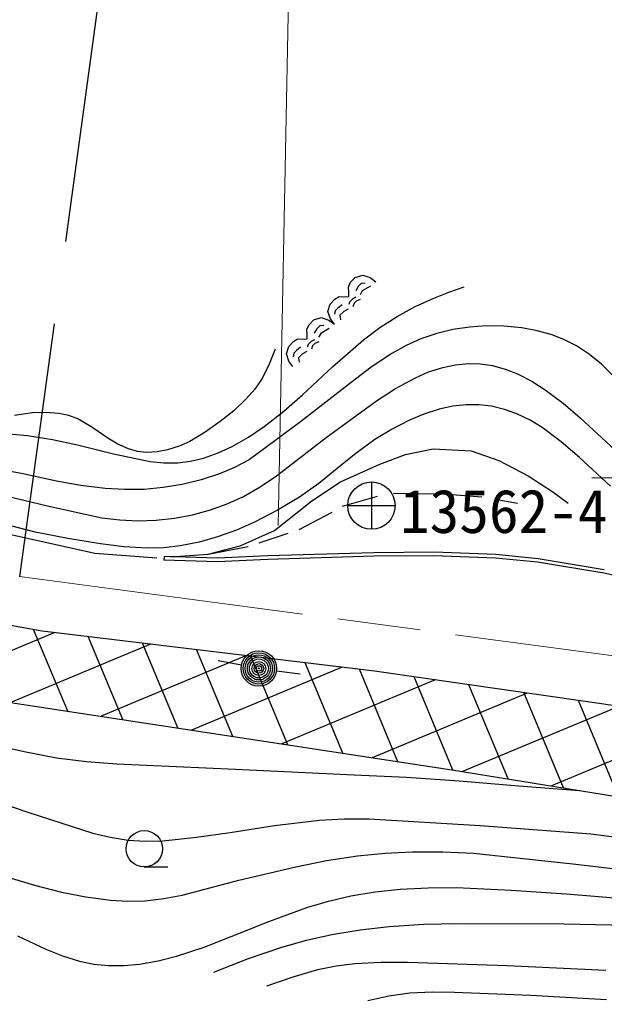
# Model space of a CAD drawing. Units: millimetres, scale not verified. Extents: x 67898 to 707898, y 1591 to 361591.
# Drawn here: x 337464 to 362058, y 227537 to 268778 of the extents above; entities that cross this region are included whole.
import ezdxf
from ezdxf.enums import TextEntityAlignment as Align

# ---------------------------------------------------------------- set-up
doc = ezdxf.new("R2010")
doc.units = ezdxf.units.MM
doc.header["$LTSCALE"] = 1000
doc.linetypes.add('CHAIN', pattern=[18.5, 12, -1.5, 3.5, -1.5])
for name, color, linetype, lineweight in [('M-BGD', 7, 'Continuous', 25), ('M-BMK', 2, 'CHAIN', 13), ('M-STR-HTXT', 7, 'Continuous', 13)]:
    doc.layers.add(name, color=color, linetype=linetype, lineweight=lineweight)
doc.styles.add('ＭＳ ゴシック', font='')
doc.styles.get('ＭＳ ゴシック').set_extended_font_data('MS Gothic')

msp = doc.modelspace()

# ---------------------------------------------------------------- linework, layer by layer
at = {"layer": 'M-BGD'}
for p, q in [((341533, 275040), (339395, 259450)), ((351367, 257721), (351576, 257935)), ((351576, 257935), (351893, 258035)), ((351893, 258035), (352207, 257929)), ((352207, 257929), (352447, 257755)), ((351290, 257526), (351367, 257721)), ((351306, 257328), (351290, 257526)), ((351709, 257553), (351601, 257380)), ((351835, 257682), (351709, 257553)), ((351878, 257370), (351783, 257210)), ((352002, 257702), (351835, 257682)), ((352089, 257495), (351878, 257370)), ((352220, 257568), (352089, 257495)), ((355517, 257314), (356163, 257544)), ((350523, 256811), (350728, 257021)), ((350728, 257021), (350898, 257133)), ((350898, 257133), (351088, 257122)), ((351088, 257122), (351304, 257138)), ((351304, 257138), (351306, 257328)), ((351468, 257030), (351333, 256891)), ((351608, 257102), (351468, 257030)), ((351623, 256939), (351528, 256850)), ((351786, 257007), (351623, 256939)), ((354103, 256713), (354887, 257070)), ((354887, 257070), (355517, 257314)), ((350434, 256506), (350523, 256811)), ((350742, 256536), (350709, 256386)), ((350851, 256648), (350742, 256536)), ((351026, 256791), (350851, 256648)), ((351288, 256604), (351099, 256510)), ((351333, 256891), (351308, 256794)), ((351528, 256850), (351485, 256699)), ((353346, 256301), (354103, 256713)), ((349625, 255937), (349834, 256151)), ((349834, 256151), (350150, 256252)), ((350150, 256252), (350465, 256145)), ((350534, 256199), (350434, 256506)), ((350465, 256145), (350705, 255972)), ((350705, 255972), (350534, 256199)), ((351099, 256510), (350938, 256345)), ((350938, 256345), (350958, 256160)), ((352615, 255832), (353346, 256301)), ((338919, 255981), (337464, 245367)), ((349548, 255742), (349625, 255937)), ((349564, 255544), (349548, 255742)), ((349966, 255769), (349858, 255596)), ((350093, 255898), (349966, 255769)), ((350260, 255918), (350093, 255898)), ((350346, 255712), (350136, 255586)), ((350478, 255784), (350346, 255712)), ((351921, 255316), (352615, 255832)), ((355680, 255743), (355006, 255578)), ((356382, 255850), (355680, 255743)), ((357080, 255895), (356382, 255850)), ((357833, 255884), (357080, 255895)), ((358588, 255812), (357833, 255884)), ((359233, 255698), (358588, 255812)), ((359859, 255526), (359233, 255698)), ((348985, 255237), (349156, 255349)), ((349156, 255349), (349346, 255338)), ((349346, 255338), (349561, 255354)), ((349561, 255354), (349564, 255544)), ((349866, 255318), (349726, 255246)), ((350136, 255586), (350041, 255426)), ((350618, 254180), (351921, 255316)), ((354343, 255352), (353715, 255070)), ((355006, 255578), (354343, 255352)), ((360386, 255320), (359859, 255526)), ((360881, 255062), (360386, 255320)), ((348211, 254917), (347961, 254284)), ((348692, 254722), (348781, 255028)), ((348781, 255028), (348985, 255237)), ((349283, 255007), (349109, 254864)), ((349591, 255108), (349565, 255010)), ((349726, 255246), (349591, 255108)), ((349785, 255066), (349743, 254915)), ((349881, 255155), (349785, 255066)), ((350043, 255223), (349881, 255155)), ((353715, 255070), (353114, 254735)), ((361431, 254699), (360881, 255062)), ((348792, 254415), (348692, 254722)), ((349000, 254752), (348966, 254602)), ((349109, 254864), (349000, 254752)), ((349357, 254726), (349196, 254561)), ((349196, 254561), (349216, 254376)), ((349546, 254821), (349357, 254726)), ((353114, 254735), (352248, 254159)), ((361939, 254291), (361431, 254699)), ((347961, 254284), (347660, 253682)), ((348962, 254188), (348792, 254415)), ((349358, 253000), (350618, 254180)), ((352248, 254159), (351407, 253526)), ((354667, 253961), (355257, 254154)), ((355257, 254154), (355792, 254262)), ((355792, 254262), (356344, 254312)), ((356344, 254312), (356847, 254300)), ((356847, 254300), (357353, 254227)), ((357353, 254227), (357884, 254083)), ((357884, 254083), (358406, 253878)), ((363065, 253158), (361939, 254291)), ((347660, 253682), (347358, 253241)), ((353278, 253262), (354110, 253717)), ((354110, 253717), (354667, 253961)), ((358406, 253878), (359002, 253571)), ((347358, 253241), (346999, 252827)), ((351407, 253526), (349279, 251872)), ((352479, 252755), (353278, 253262)), ((359002, 253571), (359570, 253210)), ((346999, 252827), (346470, 252329)), ((348571, 252311), (349358, 253000)), ((359570, 253210), (360320, 252647)), ((350361, 251200), (352479, 252755)), ((355112, 252398), (354459, 252187)), ((355682, 252522), (355112, 252398)), ((356249, 252585), (355682, 252522)), ((356780, 252582), (356249, 252585)), ((357309, 252518), (356780, 252582)), ((357857, 252390), (357309, 252518)), ((360320, 252647), (361033, 252037)), ((338004, 252237), (337255, 252128)), ((338562, 252257), (338004, 252237)), ((339115, 252216), (338562, 252257)), ((339528, 252131), (339115, 252216)), ((339911, 251991), (339528, 252131)), ((340550, 251616), (339911, 251991)), ((346470, 252329), (345898, 251874)), ((347747, 251669), (348571, 252311)), ((354459, 252187), (353827, 251919)), ((358379, 252206), (357857, 252390)), ((358930, 251939), (358379, 252206)), ((361033, 252037), (362502, 250681)), ((341172, 251179), (340550, 251616)), ((345898, 251874), (345275, 251430)), ((347089, 251223), (347747, 251669)), ((349279, 251872), (347112, 250264)), ((353827, 251919), (353105, 251546)), ((359441, 251624), (358930, 251939)), ((360243, 251023), (359441, 251624)), ((336534, 251403), (337794, 251292)), ((337794, 251292), (338842, 251124)), ((341598, 250923), (341172, 251179)), ((345275, 251430), (344618, 251037)), ((346402, 250832), (347089, 251223)), ((348269, 249588), (350361, 251200)), ((353105, 251546), (352409, 251119)), ((338842, 251124), (339893, 250895)), ((339893, 250895), (341418, 250516)), ((342044, 250725), (341598, 250923)), ((344171, 250835), (343690, 250685)), ((344618, 251037), (344171, 250835)), ((345808, 250559), (346402, 250832)), ((352409, 251119), (351601, 250537)), ((361008, 250372), (360243, 251023)), ((341418, 250516), (342959, 250194)), ((342416, 250624), (342044, 250725)), ((342802, 250582), (342416, 250624)), ((343246, 250603), (342802, 250582)), ((343690, 250685), (343246, 250603)), ((344655, 250214), (345198, 250344)), ((345198, 250344), (345808, 250559)), ((351601, 250537), (350817, 249896)), ((352613, 250087), (353689, 250486)), ((353689, 250486), (354857, 250732)), ((354857, 250732), (356455, 250640)), ((356455, 250640), (357622, 250241)), ((362320, 249160), (361008, 250372)), ((337543, 249693), (336060, 249952)), ((342959, 250194), (343533, 250139)), ((343533, 250139), (344115, 250145)), ((344115, 250145), (344655, 250214)), ((346504, 249945), (345869, 249680)), ((347112, 250264), (346504, 249945)), ((350954, 249349), (352613, 250087)), ((357622, 250241), (358852, 249595)), ((339010, 249376), (337543, 249693)), ((345869, 249680), (345098, 249429)), ((347588, 249133), (348269, 249588)), ((350817, 249896), (350049, 249276)), ((358852, 249595), (359897, 248919)), ((340032, 249189), (339010, 249376)), ((341061, 249061), (340032, 249189)), ((343505, 249100), (342698, 249025)), ((344307, 249236), (343505, 249100)), ((345098, 249429), (344307, 249236)), ((346874, 248730), (347588, 249133)), ((350049, 249276), (349237, 248698)), ((349755, 248550), (350954, 249349)), ((352262, 249336), (352262, 247346)), ((362527, 249500), (361527, 249510)), ((336474, 248852), (338688, 248314)), ((341878, 249013), (341061, 249061)), ((342698, 249025), (341878, 249013)), ((346191, 248419), (346874, 248730)), ((349237, 248698), (348308, 248150)), ((351038, 248316), (352513, 248746)), ((353189, 248869), (354910, 248838)), ((355279, 248838), (356907, 248715)), ((359897, 248919), (360541, 248441)), ((338688, 248314), (340928, 247833)), ((345493, 248168), (346191, 248419)), ((348188, 247290), (349755, 248550)), ((351267, 248341), (353257, 248341)), ((357614, 248592), (358403, 248441)), ((343976, 247815), (344736, 247961)), ((344736, 247961), (345493, 248168)), ((348308, 248150), (347343, 247649)), ((349224, 247332), (350607, 248070)), ((338123, 247231), (336771, 247582)), ((340928, 247833), (341673, 247739)), ((341673, 247739), (342433, 247703)), ((342433, 247703), (343206, 247729)), ((343206, 247729), (343976, 247815)), ((347343, 247649), (346579, 247308)), ((336088, 247346), (340628, 246338)), ((339493, 246954), (338123, 247231)), ((346579, 247308), (345793, 247024)), ((346743, 246645), (348188, 247290)), ((347534, 246779), (348763, 247179)), ((340866, 246737), (339493, 246954)), ((341849, 246613), (340866, 246737)), ((344214, 246652), (343533, 246571)), ((345016, 246810), (344214, 246652)), ((345793, 247024), (345016, 246810)), ((345391, 246307), (346743, 246645)), ((345391, 246307), (347073, 246625)), ((340628, 246338), (343240, 246153)), ((342836, 246549), (341849, 246613)), ((343533, 246571), (342836, 246549)), ((343830, 246195), (345391, 246307)), ((347902, 246225), (345792, 246135)), ((352365, 246361), (347902, 246225)), ((354882, 246382), (352365, 246361)), ((354880, 246232), (352370, 246211)), ((357485, 246137), (354880, 246232)), ((357495, 246286), (354882, 246382)), ((359270, 246110), (357495, 246286)), ((343540, 246204), (343529, 246055)), ((345793, 245985), (343529, 246055)), ((345792, 246135), (343540, 246204)), ((347908, 246075), (345793, 245985)), ((352370, 246211), (347908, 246075)), ((359250, 245961), (357485, 246137)), ((362031, 245495), (359250, 245961)), ((362055, 245643), (359270, 246110)), ((364323, 244997), (362031, 245495)), ((338415, 243069), (333979, 243833)), ((338940, 243005), (333495, 240734)), ((339486, 239699), (338055, 243131)), ((352385, 241384), (338415, 243069)), ((342970, 242519), (337088, 240066)), ((341801, 239345), (340345, 242836)), ((344116, 238991), (342626, 242561)), ((346430, 238637), (344908, 242286)), ((347000, 242033), (340890, 239484)), ((346791, 241635), (345808, 241821)), ((348745, 238283), (347190, 242011)), ((351060, 237929), (349472, 241735)), ((351030, 241548), (344691, 238903)), ((348271, 241399), (349263, 241272)), ((353374, 237575), (351754, 241460)), ((374742, 238159), (352385, 241384)), ((354947, 241015), (348492, 238322)), ((355689, 237221), (354053, 241144)), ((358807, 240458), (352294, 237741)), ((358012, 236847), (356359, 240811)), ((360335, 236474), (358665, 240478)), ((334677, 240434), (355643, 237229)), ((362658, 236100), (360970, 240146)), ((362667, 239901), (356089, 237157)), ((366527, 239344), (359837, 236554)), ((336307, 238313), (337659, 237997)), ((337659, 237997), (339020, 237741)), ((339020, 237741), (340277, 237582)), ((340277, 237582), (341551, 237481)), ((341551, 237481), (346543, 237259)), ((346543, 237259), (351535, 237025)), ((355643, 237229), (372143, 234574)), ((351535, 237025), (353742, 236927)), ((353742, 236927), (355951, 236768)), ((355951, 236768), (358467, 236563)), ((335201, 236350), (337853, 235436)), ((358467, 236563), (360993, 236368)), ((337853, 235436), (340537, 234574)), ((348185, 234885), (350072, 235111)), ((350072, 235111), (351118, 235170)), ((351118, 235170), (352164, 235168)), ((352164, 235168), (356831, 234886)), ((346319, 234602), (348185, 234885)), ((356831, 234886), (361491, 234543)), ((340537, 234574), (341276, 234396)), ((341276, 234396), (342023, 234278)), ((342023, 234278), (342747, 234235)), ((342747, 234235), (343486, 234252)), ((343486, 234252), (344903, 234397)), ((344903, 234397), (346319, 234602)), ((361491, 234543), (365623, 234010)), ((350370, 233413), (351673, 233613)), ((351673, 233613), (352825, 233731)), ((352825, 233731), (353992, 233789)), ((353992, 233789), (355270, 233787)), ((355270, 233787), (356548, 233724)), ((356548, 233724), (360728, 233286)), ((342707, 233146), (343702, 233146)), ((346689, 232591), (349078, 233153)), ((349078, 233153), (350370, 233413)), ((360728, 233286), (364911, 232788)), ((336967, 232718), (338085, 232377)), ((338085, 232377), (339227, 232092)), ((344302, 231968), (346689, 232591)), ((352422, 232101), (353465, 232214)), ((353465, 232214), (354650, 232276)), ((354650, 232276), (355838, 232278)), ((355838, 232278), (358138, 232177)), ((339227, 232092), (340248, 231893)), ((340248, 231893), (341284, 231754)), ((342749, 231723), (343529, 231815)), ((343529, 231815), (344302, 231968)), ((350460, 231712), (351395, 231929)), ((351395, 231929), (352422, 232101)), ((358138, 232177), (360445, 232016)), ((360445, 232016), (363438, 231765)), ((341284, 231754), (342013, 231708)), ((342013, 231708), (342749, 231723)), ((347947, 230858), (349541, 231438)), ((349541, 231438), (350460, 231712)), ((346362, 230217), (347947, 230858)), ((351794, 230502), (353000, 230639)), ((353000, 230639), (354459, 230736)), ((354459, 230736), (355927, 230773)), ((355927, 230773), (360373, 230753)), ((360373, 230753), (364826, 230673)), ((337380, 230254), (338561, 229687)), ((345223, 229777), (346362, 230217)), ((349532, 230071), (350597, 230305)), ((350597, 230305), (351794, 230502)), ((344066, 229394), (345223, 229777)), ((347050, 229281), (348493, 229781)), ((348493, 229781), (349532, 230071)), ((338561, 229687), (339266, 229408)), ((339266, 229408), (339983, 229188)), ((343287, 229195), (344066, 229394)), ((339983, 229188), (340583, 229064)), ((340583, 229064), (341200, 229000)), ((341200, 229000), (341850, 228998)), ((341850, 228998), (342504, 229057)), ((342504, 229057), (343287, 229195)), ((345634, 228726), (347050, 229281)), ((350008, 228833), (350777, 228988)), ((350777, 228988), (351567, 229085)), ((351567, 229085), (352665, 229142)), ((352665, 229142), (353783, 229140)), ((353783, 229140), (357964, 229005)), ((357964, 229005), (362125, 228811)), ((347865, 228143), (348926, 228517)), ((348926, 228517), (350008, 228833)), ((352115, 227537), (352995, 227727)), ((352995, 227727), (353881, 227856)), ((353881, 227856), (354815, 227901)), ((354815, 227901), (355756, 227886)), ((355756, 227886), (358957, 227757)), ((358957, 227757), (362146, 227569))]:
    msp.add_line(p, q, dxfattribs=at)
for centre, radius in [((352262, 248341), 995), ((347527, 241495), 746), ((347527, 241495), 660), ((347527, 241495), 574), ((347527, 241495), 484), ((347527, 241495), 398), ((347527, 241495), 292), ((347527, 241495), 202), ((347527, 241495), 116), ((347527, 241495), 22.5), ((342707, 233911), 765)]:
    msp.add_circle(centre, radius, dxfattribs=at)
at = {"layer": 'M-BMK'}
msp.add_line((337464, 245367), (388837, 238493), dxfattribs=at)
at = {"layer": 'M-STR-HTXT'}
msp.add_line((349224, 292946), (348336, 247500), dxfattribs=at)

# ---------------------------------------------------------------- texts
at = {"layer": 'M-BGD', "style": 'ＭＳ ゴシック'}
msp.add_text('13562-4', height=1833, dxfattribs=at).set_placement((353462, 246641), align=Align.BOTTOM_LEFT)

doc.saveas('drawing.dxf')
